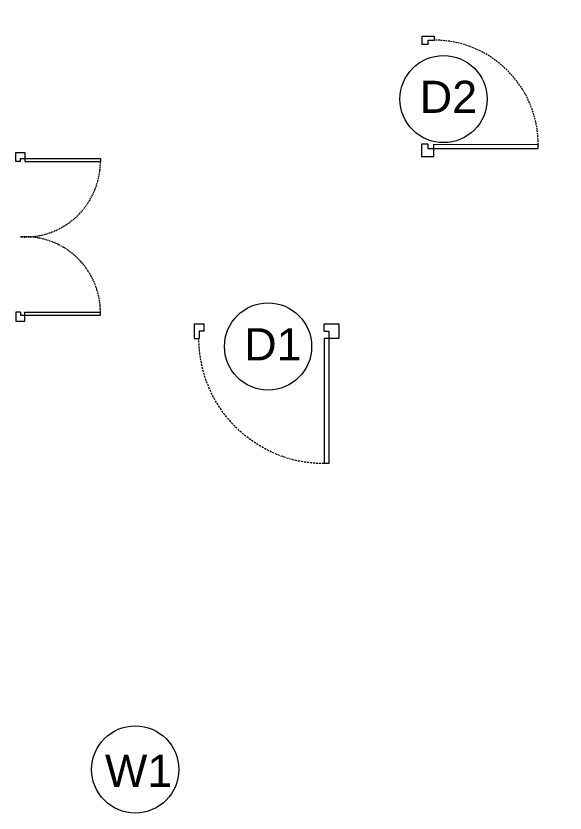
# Model space of a CAD drawing. Header units: inches. Extents: x -5096374 to -5070857, y -3259973 to -3243900.
# Drawn here: x -5091831.6 to -5091694.8, y -3258705.1 to -3258506.5 of the extents above; entities that cross this region are included whole.
import ezdxf

# ---------------------------------------------------------------- set-up
doc = ezdxf.new("R2010")
doc.units = ezdxf.units.IN
doc.header["$LTSCALE"] = 2
doc.header["$MEASUREMENT"] = 0
doc.linetypes.add('HIDDEN', pattern=[0.375, 0.25, -0.125])
doc.layers.get('0').update_dxf_attribs({"linetype": 'CONTINUOUS'})
doc.layers.add('Annotate-Lite.w', color=177, linetype='CONTINUOUS', lineweight=9)
doc.layers.add('Door-Window.w', color=4, linetype='CONTINUOUS', lineweight=15)
doc.styles.add('gaurav', font='arial.ttf')

# ---------------------------------------------------------------- blocks, each defined once
blk = doc.blocks.new('FDFDRE')
at = {"ltscale": 3}
for p, q in [((165701.11, -58637.82), (165701.1, -58641.5)), ((165704.78, -58637.83), (165701.11, -58637.82)), ((165704.78, -58639.66), (165704.78, -58637.83)), ((165766.98, -58637.83), (165770.65, -58637.82)), ((165766.98, -58639.66), (165766.98, -58637.83)), ((165770.65, -58637.82), (165770.65, -58641.5)), ((165701.1, -58641.5), (165703.55, -58641.5)), ((165703.55, -58641.5), (165703.53, -58672.63)), ((165704.78, -58639.66), (165703.55, -58639.66)), ((165703.55, -58639.66), (165703.55, -58641.5)), ((165703.55, -58641.5), (165704.78, -58641.5)), ((165704.78, -58641.5), (165704.76, -58672.65)), ((165766.98, -58639.66), (165768.2, -58639.66)), ((165766.98, -58641.5), (165767, -58672.65)), ((165768.2, -58641.5), (165766.98, -58641.5)), ((165768.2, -58639.66), (165768.2, -58641.5)), ((165770.65, -58641.5), (165768.2, -58641.5)), ((165768.2, -58641.5), (165768.22, -58672.63)), ((165703.53, -58672.63), (165704.76, -58672.65)), ((165768.22, -58672.63), (165767, -58672.65))]:
    blk.add_line(p, q, dxfattribs=at)
at = {"layer": 'Door-Window.w', "color": 9, "linetype": 'HIDDEN', "lineweight": 18}
for centre, start, end in [((165704.78, -58641.5), 269.9618, 3.3835), ((165766.98, -58641.5), 176.6165, 270.0382)]:
    blk.add_arc(centre, 31.16, start, end, dxfattribs=at)
blk = doc.blocks.new('3-0')
at = {"ltscale": 3}
for p, q in [((11063.05, 10097.68), (11065.97, 10099.9)), ((11065.25, 10097.81), (11066.71, 10098.92)), ((11065.97, 10099.9), (11066.71, 10098.92)), ((11063.05, 10097.68), (11064.53, 10095.73)), ((11065.99, 10096.84), (11064.53, 10095.73)), ((11065.99, 10096.84), (11065.25, 10097.81)), ((11085.5, 10074.13), (11110.32, 10092.96)), ((11111.05, 10091.97), (11110.32, 10092.96)), ((11086.24, 10073.15), (11111.05, 10091.97)), ((11084.04, 10073.02), (11082.57, 10071.91)), ((11084.04, 10073.02), (11084.78, 10072.04)), ((11084.78, 10072.04), (11086.24, 10073.15)), ((11086.24, 10073.15), (11085.5, 10074.13)), ((11087.72, 10071.2), (11086.24, 10073.15)), ((11082.57, 10071.91), (11084.79, 10068.98)), ((11084.79, 10068.98), (11087.72, 10071.2))]:
    blk.add_line(p, q, dxfattribs=at)
at = {"layer": 'Door-Window.w', "color": 9, "linetype": 'HIDDEN', "lineweight": 18}
blk.add_arc((11085.5, 10074.13), 31.16, 37.1906, 127.1465, dxfattribs=at)

msp = doc.modelspace()

# ---------------------------------------------------------------- linework, layer by layer
at = {"layer": 'Annotate-Lite.w', "ltscale": 0.005}
for centre in [(-5091725.11, -3258527.22), (-5091768.82, -3258588.86), (-5091801.89, -3258694.24)]:
    msp.add_circle(centre, 10.86, dxfattribs=at)

# ---------------------------------------------------------------- block references
at = {"layer": 'Door-Window.w', "linetype": 'ByBlock'}
for p, xscale, yscale, zscale, rotation in [((-5104160.13, -3259625.46), 0.8331589850765497, 0.8331589850765497, 0.8331589850765497, 322.7330628613127), ((-5090430.64, -3243669.48), -0.9997910039624013, 0.9997910039624017, 0.9997910039624017, 127.1905952198047)]:
    msp.add_blockref('3-0', p, dxfattribs=dict(at, xscale=xscale, yscale=yscale, zscale=zscale, rotation=rotation))
at = {"layer": 'Door-Window.w', "ltscale": 0.005, "xscale": 0.6039383709985556, "yscale": 0.6039383709985556, "zscale": 0.6039383709985556, "rotation": 89.99999999999999}
msp.add_blockref('FDFDRE', (-5127245.24, -3358655.81), dxfattribs=at)

# ---------------------------------------------------------------- texts
at = {"layer": 'Annotate-Lite.w', "ltscale": 0.005, "char_height": 8, "attachment_point": 1, "style": 'gaurav'}
for s, insert in [('D2', (-5091731.03, -3258522.66)), ('D1', (-5091774.74, -3258584.31)), ('W1', (-5091809.43, -3258690.59))]:
    msp.add_mtext_dynamic_manual_height_columns(s, width=8, gutter_width=100, heights=[0], dxfattribs=dict(at, insert=insert))

doc.saveas('drawing.dxf')
